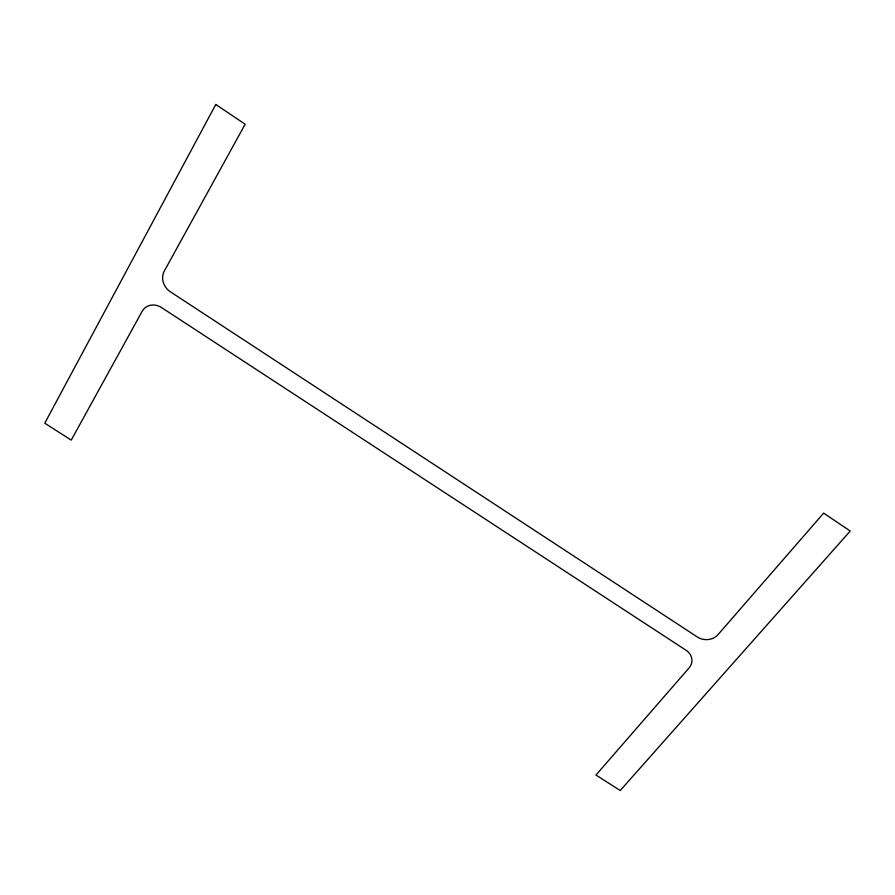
<?xml version="1.0" encoding="UTF-8"?>
<svg xmlns="http://www.w3.org/2000/svg" width="895" height="895" viewBox="0 0 895 895"><rect width="100%" height="100%" fill="white"/><g stroke="black" fill="none" stroke-linecap="round" stroke-linejoin="round"><path stroke-width="1.34" d="M215.784 104.48L44.75 423.19L71.242 440.105L142.148 311.326A15.249 13.537 49.1 0 1 161.503 307.544L686.118 650.307A14.477 12.564 1.7 0 1 689.06 667.95L595.969 775.036L620.224 790.52L850.25 531.015L823.646 513.126L718.092 634.544A14.734 12.877 -0.9 0 1 697.507 637.095L170.296 291.748A15.517 13.906 52.1 0 1 164.311 271.051L245.152 124.215L215.784 104.48"/></g></svg>
